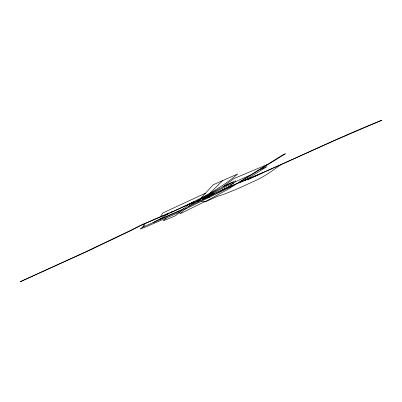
<?xml version="1.0" encoding="UTF-8"?>
<svg xmlns="http://www.w3.org/2000/svg" width="402" height="402" viewBox="0 0 402 402"><rect width="100%" height="100%" fill="white"/><g stroke="black" fill="none" stroke-linecap="round" stroke-linejoin="round"><path stroke-width="0.6" d="M153.142 222.653C158.252 219.693 163.644 217.236 168.378 213.537L142.112 224.864L128.871 231.587L85.566 252.18L20.1 281.787L85.063 252.099L129.776 230.798L140.213 225.462L160.443 216.743L162.78 212.995L205.462 193.201M201.161 197.839L213.306 184.744L237.688 173.945C218.17 190.935 194.447 201.558 171.187 212.301L171.699 211.844L160.443 216.743M211.537 195.327L213.13 193.729C202.608 197.256 192.844 202.482 184.337 209.588L179.779 213.884L204.412 201.834M209.799 193.327L222.919 180.327M166.358 218.015L163.307 220.824L175.609 215.698L187.96 205.105L193.87 201.985M180.016 211.995L144.75 227.371L140.208 228.989L144.434 225.567L143.695 225.547L143.449 225.1L145.001 223.808M280.44 164.956C271.727 171.287 262.828 177.644 252.798 181.769L237.909 188.679L223.638 194.402L217.859 196.156L205.392 201.784L201.447 201.231M226.959 188.041L235.572 181.614L250.421 175.096L282.636 154.936L285.44 153.755L238.522 182.85L263.536 172.252C303.083 155.122 341.821 136.092 381.9 120.213L334.886 140.368L255.451 176.066L209.608 195.146M212.804 194.055L214.05 193.216M250.421 175.096L236.863 183.543L227.879 187.327M244.667 180.448L266.968 166.634L259.757 169.679M222.577 189.754L228.261 187.03M204.729 201.899L227.482 189.568L235.868 184.322L184.337 209.588M224.688 189.01L218.296 192.392L212.216 194.643M200.899 198.754L220.261 188.267L232.688 182.207L233.642 182.855L202.864 197.864M197.256 201.015L200.487 199.437M197.467 201.065L200.683 199.487M197.673 201.111L200.884 199.538M204.739 197.648L207.95 196.07M202.482 199.191L209.929 195.568M188.548 206.593L214.135 194.055M193.684 201.693L194.106 201.874L167.101 214.377M191.774 204.035L197.769 201.131L198.035 201.945M262.541 172.9L247.883 179.724L246.612 179.885M183.925 208.648L159.358 219.512M182.744 209.688L142.378 227.331M267.275 164.549L233.738 178.674L222.768 186.829L234.095 181.317L235.482 180.794L235.572 181.614M190.568 203.502L192.02 202.945M208.015 196.508L208.548 196.678M208.482 196.824L209.568 197.241M200.286 199.387L197.05 200.97L197.879 201.156L201.08 199.588L200.286 199.387M207.769 196.015L204.548 197.593L208.13 196.131L207.769 196.015M209.638 195.467L202.201 199.116L203.095 199.352L210.442 195.749L209.638 195.467"/></g></svg>
